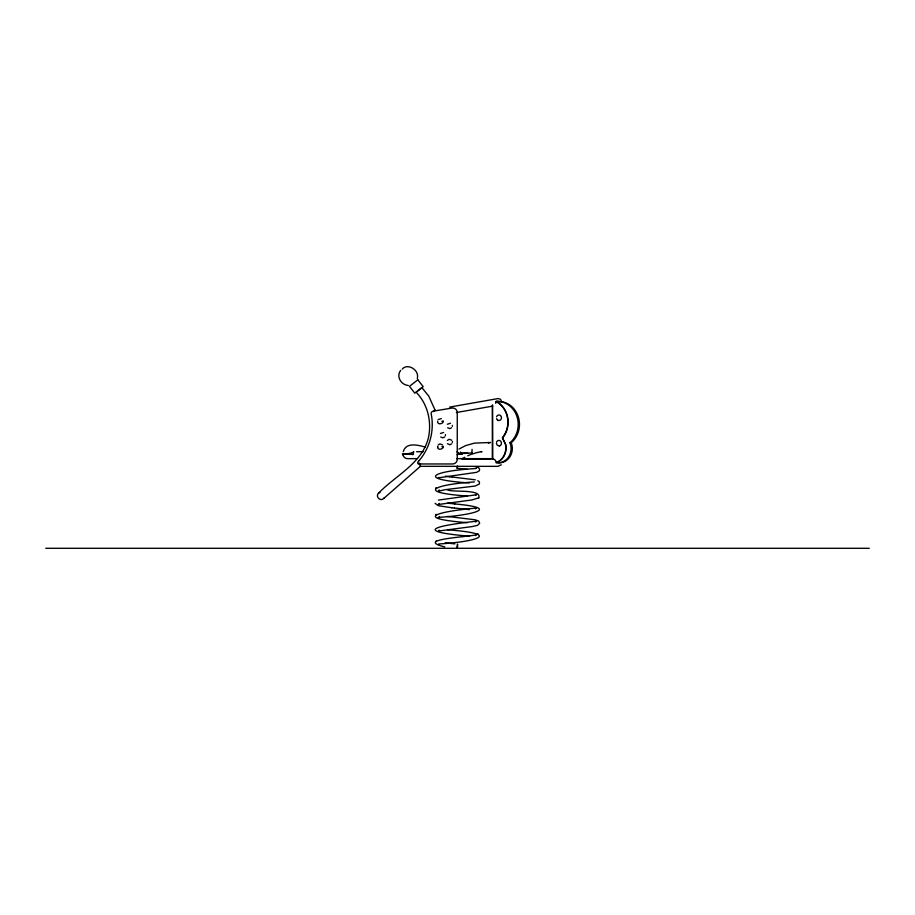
<?xml version="1.0" encoding="UTF-8"?>
<svg xmlns="http://www.w3.org/2000/svg" width="915" height="915" viewBox="0 0 915 915"><rect width="100%" height="100%" fill="white"/><g stroke="black" fill="none" stroke-linecap="round" stroke-linejoin="round"><path stroke-width="1.37" d="M464.728 453.44L471.957 452.925L472.06 449.379M413.797 451.884C407.735 455.43 392.89 453.325 411.087 453.714M409.806 453.657L409.783 454.023M457.191 466.25L457.203 468.32L457.58 466.261M434.739 410.343L434.842 409.703L433.779 411.567M407.003 453.714L412.997 454.618M413.042 454.24L413.569 451.907M419.001 463.928L419.173 462.99L420.26 466.01M402.989 453.714L403.126 455.213A4.621 4.621 0 0 0 407.598 458.644L417.263 458.644M439.234 516.552L438.171 517.913L440.207 517.204C461.194 516.22 508.225 508.751 454.778 503.948M439.211 489.925L438.159 491.275L445.193 489.674L475.217 486.025L479.369 484.001L479.426 481.931L477.836 480.615M403.286 451.621C406.1 441.739 418.441 445.182 425.441 447.126M439.166 530.128L438.468 531.055L471.877 526.617L477.481 525.359L479.666 523.254L478.659 521.058L475.102 519.777L447.389 516.437M439.166 503.502L438.411 504.485L471.877 499.967L478.922 497.817M475.628 535.595L476.338 534.703C471.488 536.842 412.882 539.118 444.759 546.907M475.617 508.969L476.326 508.077C445.147 510.776 406.946 517.787 467.371 522.694M400.701 370.312C395.84 376.522 401.125 384.929 408.307 385.478M475.709 468.743L476.601 467.897L474.553 468.606C436.558 470.893 412.436 478.922 469.338 482.983M438.925 477.344L438.376 477.836L476.635 472.334L479.231 470.893L479.666 469.372L478.625 467.714L476.704 466.879M474.347 481.953C440.435 483.909 410.595 491.996 467.371 496.044M475.72 495.392L476.006 494.935M478.534 498.183C482.937 488.438 451.564 492.728 447.401 489.777M475.709 522.03L476.624 521.207C448.842 524.249 404.144 530.483 467.508 536.03M434.854 409.668L428.758 396.081L421.849 387.605L416.142 392.249C427.717 404.007 431.823 421.529 428.495 437.484C422.227 463.436 395.486 475.423 378.421 493.322C375.047 496.673 380.697 501.969 383.82 498.389L420.385 466.33L497.92 466.341L501.306 464.786M383.82 498.389L384.38 497.6M438.102 419.63L441.316 418.601M447.344 424.251L450.557 423.222M440.412 433.493L443.626 432.463M438.102 445.045L439.886 443.901L442.494 444.839M447.344 440.424L449.128 439.28L451.736 440.218M435.551 541.6L436.226 540.959M438.788 544.173L438.182 544.574L440.218 543.876C473.501 541.897 504.988 534.188 447.526 529.785M435.551 514.939L436.226 514.31M435.563 488.255L436.238 487.626M451.564 427.774L449.848 428.597L447.675 427.774M444.804 436.867L442.917 437.839L440.744 437.015M451.736 443.798L449.848 444.77L447.435 443.684M461.103 453.508L460.222 454.252L457.02 451.724M378.421 493.322L380.045 492.316M417.32 378.467C419.665 369.671 407.244 362.889 402.314 369.054M462.384 454.023L460.908 454.023L462.132 453.714M458.598 452.536L459.067 454.023A15.086 14.926 -63.5 0 1 457.5 454.618L457.134 454.686M458.953 449.093L465.495 445.674L474.37 443.123L490.543 442.46L488.233 443.089M467.737 455.83L467.885 455.75A24.945 23.047 -90 0 1 472.003 454.103L472.964 453.84A64.931 51.514 -90 0 1 480.444 451.896M476.155 494.798L438.399 500.093M464.877 457.283L462.807 458.289M462.327 458.472L461.492 458.644M449.688 407.084L498.035 398.563L500.231 399.157M456.379 412.528L492.693 406.123M495.644 403.298A3.694 3.351 -90 0 0 496.09 401.456L497.954 401.456A3.694 3.351 -90 0 1 497.84 402.406M496.559 418.67L497.588 419.848M441.865 421.209C446.085 422.433 436.981 426.39 437.633 421.209M496.09 401.456A23.104 20.942 -90 0 1 502.404 437.759L505.778 444.518A15.544 14.08 -90 0 1 496.388 462.681A14.285 12.947 -90 0 0 508.488 457.1A14.285 12.947 -90 0 0 509.964 442.723A22.978 20.828 -90 0 0 516.952 416.565A22.978 20.828 -90 0 0 496.388 401.456A3.694 3.351 -90 0 1 496.273 402.406M509.964 442.723L511.233 442.723A22.978 20.828 -90 0 0 518.222 416.565A22.978 20.828 -90 0 0 497.657 401.456A3.694 3.351 -90 0 1 497.543 402.406M496.41 443.375L497.303 445.273L499.418 445.914M441.865 446.623C446.085 447.847 436.981 451.804 437.633 446.623M416.622 451.701L423.245 451.701M467.851 453.131L460.851 453.039M461.126 453.417L464.889 453.417M404.796 454.023L402.977 454.023L403.126 455.213M456.654 458.644L490.543 458.644M462.201 458.975L492.007 458.975M492.991 458.987L492.327 458.987L492.327 405.151M45.75 548.291L869.25 548.291M457.203 468.32L467.393 469.384M454.389 508.019L469.326 509.621M435.14 503.364L438.296 505.686L451.838 507.768M452.124 477.012L475.308 479.826M454.858 503.948L447.526 503.147M451.701 507.756L454.469 508.031M454.812 543.899L445.262 542.789M449.608 476.726L452.262 477.024M449.814 476.749L445.445 476.189M467.245 535.996L469.326 536.282M477.378 533.731L478.442 534.223M419.974 463.539L420.603 464.111M502.404 437.759L505.48 444.518A15.544 14.08 -90 0 1 496.09 462.681M500.802 399.741L501.226 400.473M437.725 447.344L437.622 446.406M471.946 452.856L471.957 452.925A2.288 0.881 -90 0 0 471.797 452.387M492.613 405.151L492.773 458.975A3.694 3.351 -90 0 1 495.976 461.72M452.353 425.361L452.353 426.31M452.353 441.533L452.353 442.483M445.422 434.602L445.422 435.551M443.112 420.74L443.112 421.689M443.112 446.154L443.112 447.103M511.233 442.723A14.285 12.947 -90 0 1 509.758 457.1A14.285 12.947 -90 0 1 497.657 462.681M460.611 452.01A2.31 0.595 -90 0 1 460.828 452.856M496.559 442.231A2.768 2.516 -90 0 1 499.43 440.458A2.768 2.516 -90 0 1 501.431 443.34A2.768 2.516 -90 0 1 499.132 445.937M496.388 401.456A23.104 20.942 -90 0 1 502.69 437.759M496.559 416.817A2.768 2.516 -90 0 1 500.048 415.273A2.768 2.516 -90 0 1 501.02 419.287A2.768 2.516 -90 0 1 497.303 419.871M457.123 547.262C457.523 551.402 457.946 538.214 457.123 547.262M419.299 460.462L417.995 461.892A1.235 1.235 0 0 0 418.921 463.962L452.628 463.962A4.621 4.621 0 0 0 457.248 459.341L457.248 412.574A4.564 4.564 0 0 0 451.918 408.067L433.161 411.178A2.413 2.413 0 0 0 431.194 414.015L431.617 416.234A56.067 56.067 0 0 1 419.299 460.462M417.858 379.805L409.474 386.336L414.804 393.187L423.188 386.668L417.858 379.805M481.782 451.701L481.187 451.701L481.782 451.701"/></g></svg>
